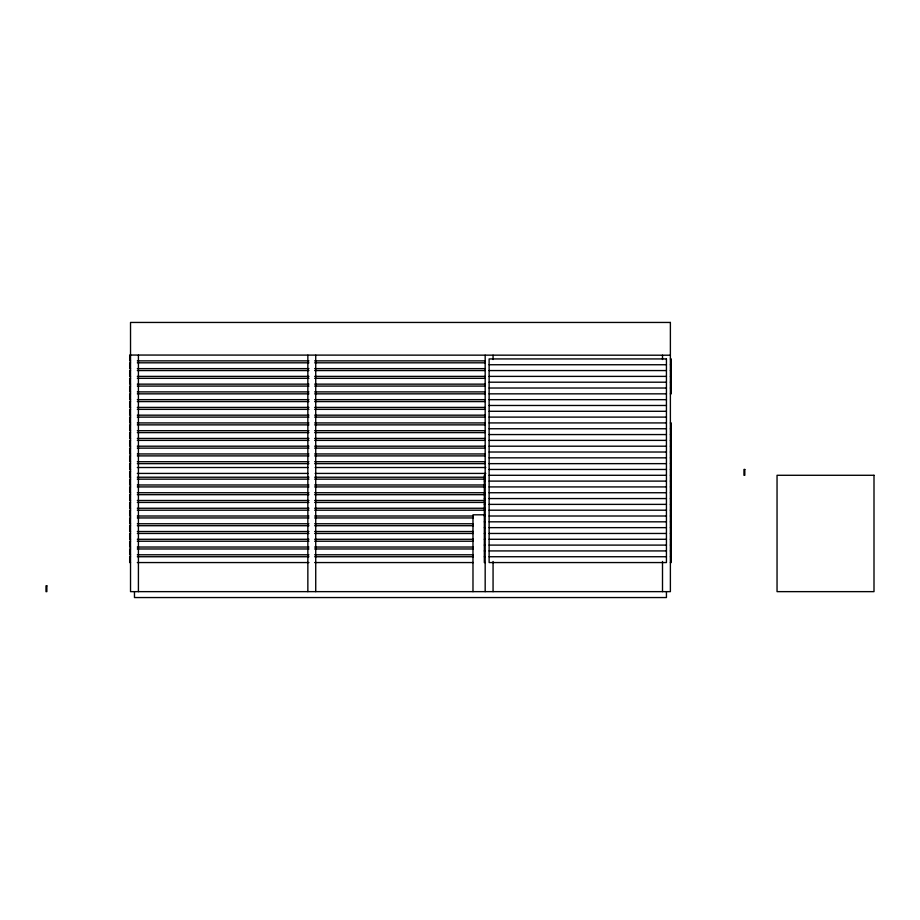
<?xml version="1.0" encoding="UTF-8"?>
<svg xmlns="http://www.w3.org/2000/svg" width="920" height="920" viewBox="0 0 920 920"><rect width="100%" height="100%" fill="white"/><g stroke="black" fill="none" stroke-linecap="round" stroke-linejoin="round"><path stroke-width="1.38" d="M670.381 355.212L129.674 355.051L129.674 360.87L130.525 360.87M670.381 358.938L671.232 358.938L671.232 393.841L670.381 393.841M137.333 360.87L308.936 360.87M314.651 360.87L484.828 360.87M130.525 362.813L129.674 362.813L129.674 368.632L130.525 368.632M137.333 362.813L308.936 362.813M314.651 362.813L484.828 362.813M489.118 364.745L666.436 364.745M670.381 364.745L671.232 364.745M137.333 368.632L308.936 368.632M314.651 368.632L484.828 368.632M130.525 370.565L129.674 370.565L129.674 376.383L130.525 376.383M137.333 370.565L308.936 370.565M314.651 370.565L484.828 370.565M489.118 370.565L666.436 370.565M670.381 370.565L671.232 370.565M137.333 376.383L308.936 376.383M314.651 376.383L484.828 376.383M489.118 376.383L666.436 376.383M670.381 376.383L671.232 376.383M130.525 378.327L129.674 378.327L129.674 384.146L130.525 384.146M137.333 378.327L308.936 378.327M314.651 378.327L484.828 378.327M489.118 382.202L666.436 382.202M670.381 382.202L671.232 382.202M137.333 384.146L308.936 384.146M314.651 384.146L484.828 384.146M130.525 386.078L129.674 386.078L129.674 391.897L130.525 391.897M137.333 386.078L308.936 386.078M314.651 386.078L484.828 386.078M489.118 388.022L666.436 388.022M670.381 388.022L671.232 388.022M137.333 391.897L308.936 391.897M314.651 391.897L484.828 391.897M130.525 393.841L129.674 393.841L129.674 399.659L130.525 399.659M137.333 393.841L308.936 393.841M314.651 393.841L484.828 393.841M489.118 393.841L666.436 393.841M137.333 399.659L308.936 399.659M314.651 399.659L484.828 399.659M489.118 399.659L666.436 399.659M130.525 401.591L129.674 401.591L129.674 407.41L130.525 407.41M137.333 401.591L308.936 401.591M314.651 401.591L484.828 401.591M489.118 405.478L666.436 405.478M137.333 407.41L308.936 407.41M314.651 407.41L484.828 407.41M130.525 409.354L129.674 409.354L129.674 415.173L130.525 415.173M137.333 409.354L308.936 409.354M314.651 409.354L484.828 409.354M489.118 411.286L666.436 411.286M137.333 415.173L308.936 415.173M314.651 415.173L484.828 415.173M130.525 417.105L129.674 417.105L129.674 422.924L130.525 422.924M137.333 417.105L308.936 417.105M314.651 417.105L484.828 417.105M489.118 417.105L666.436 417.105M137.333 422.924L308.936 422.924M314.651 422.924L484.828 422.924M489.118 422.924L666.436 422.924M670.381 422.924L671.232 422.924L671.232 562.557L670.381 562.557M130.525 424.867L129.674 424.867L129.674 430.686L130.525 430.686M137.333 424.867L308.936 424.867M314.651 424.867L484.828 424.867M489.118 428.743L666.436 428.743M670.381 428.743L671.232 428.743M137.333 430.686L308.936 430.686M314.651 430.686L484.828 430.686M130.525 432.618L129.674 432.618L129.674 438.437L130.525 438.437M137.333 432.618L308.936 432.618M314.651 432.618L484.828 432.618M489.118 434.562L666.436 434.562M670.381 434.562L671.232 434.562M137.333 438.437L308.936 438.437M314.651 438.437L484.828 438.437M130.525 440.381L129.674 440.381L129.674 446.2L130.525 446.2M137.333 440.381L308.936 440.381M314.651 440.381L484.828 440.381M489.118 440.381L666.436 440.381M670.381 440.381L671.232 440.381M137.333 446.2L308.936 446.2M314.651 446.2L484.828 446.2M489.118 446.2L666.436 446.2M670.381 446.2L671.232 446.2M130.525 448.132L129.674 448.132L129.674 453.951L130.525 453.951M137.333 448.132L308.936 448.132M314.651 448.132L484.828 448.132M489.118 452.019L666.436 452.019M670.381 452.019L671.232 452.019M137.333 453.951L308.936 453.951M314.651 453.951L484.828 453.951M130.525 455.894L129.674 455.894L129.674 461.713L130.525 461.713M137.333 455.894L308.936 455.894M314.651 455.894L484.828 455.894M489.118 457.838L666.436 457.838M670.381 457.838L671.232 457.838M137.333 461.713L308.936 461.713M314.651 461.713L484.828 461.713M130.525 463.645L129.674 463.645L129.674 469.464L130.525 469.464M137.333 463.645L308.936 463.645M314.651 463.645L484.828 463.645M489.118 463.645L666.436 463.645M670.381 463.645L671.232 463.645M137.333 467.509L307.97 467.509M315.134 467.509L485.772 467.509M489.118 469.464L666.436 469.464M670.381 469.464L671.232 469.464M130.525 471.408L129.674 471.408L129.674 477.227L130.525 477.227M137.333 473.421L307.97 473.421M315.134 473.421L485.772 473.421M485.173 475.284L484.322 475.284L484.322 562.557L485.173 562.557M489.118 475.284L666.436 475.284M670.381 475.284L671.232 475.284M137.333 477.227L308.936 477.227M314.651 477.227L484.828 477.227M130.525 479.159L129.674 479.159L129.674 484.978L130.525 484.978M137.333 479.159L308.936 479.159M314.651 479.159L484.828 479.159M484.322 481.102L485.173 481.102M489.118 481.102L666.436 481.102M670.381 481.102L671.232 481.102M137.333 484.978L308.936 484.978M314.651 484.978L484.828 484.978M130.525 486.921L129.674 486.921L129.674 492.74L130.525 492.74M137.333 486.921L308.936 486.921M314.651 486.921L485.173 486.921M489.118 486.921L666.436 486.921M670.381 486.921L671.232 486.921M137.333 492.74L308.936 492.74M314.651 492.74L485.173 492.74M489.118 492.74L666.436 492.74M670.381 492.74L671.232 492.74M130.525 494.684L129.674 494.684L129.674 500.491L130.525 500.491M137.333 494.684L308.936 494.684M314.651 494.684L484.828 494.684M484.322 498.559L485.173 498.559M489.118 498.559L666.436 498.559M670.381 498.559L671.232 498.559M137.333 500.491L308.936 500.491M314.651 500.491L484.828 500.491M130.525 502.435L129.674 502.435L129.674 508.254L130.525 508.254M137.333 502.435L308.936 502.435M314.651 502.435L484.828 502.435M484.322 504.378L485.173 504.378M489.118 504.378L666.436 504.378M670.381 504.378L671.232 504.378M137.333 508.254L308.936 508.254M314.651 508.254L484.828 508.254M130.525 510.197L129.674 510.197L129.674 516.005L130.525 516.005M137.333 510.197L308.936 510.197M314.651 510.197L485.173 510.197M489.118 510.197L666.436 510.197M670.381 510.197L671.232 510.197M484.84 514.809L472.983 514.809L472.983 591.64M137.333 516.005L308.936 516.005M314.651 516.005L473.386 516.005M484.322 516.005L485.173 516.005M489.118 516.005L666.436 516.005M670.381 516.005L671.232 516.005M130.525 517.948L129.674 517.948L129.674 523.767L130.525 523.767M137.333 517.948L308.936 517.948M314.651 517.948L473.386 517.948M484.322 521.824L485.173 521.824M489.118 521.824L666.436 521.824M670.381 521.824L671.232 521.824M137.333 523.767L308.936 523.767M314.651 523.767L473.386 523.767M130.525 525.711L129.674 525.711L129.674 531.518L130.525 531.518M137.333 525.711L308.936 525.711M314.651 525.711L473.386 525.711M484.322 527.643L485.173 527.643M489.118 527.643L666.436 527.643M670.381 527.643L671.232 527.643M137.333 531.518L308.936 531.518M314.651 531.518L473.386 531.518M130.525 533.462L129.674 533.462L129.674 539.281L130.525 539.281M137.333 533.462L308.936 533.462M314.651 533.462L473.386 533.462M484.322 533.462L485.173 533.462M489.118 533.462L666.436 533.462M670.381 533.462L671.232 533.462M137.333 539.281L308.936 539.281M314.651 539.281L473.386 539.281M484.322 539.281L485.173 539.281M489.118 539.281L666.436 539.281M670.381 539.281L671.232 539.281M130.525 541.224L129.674 541.224L129.674 547.032L130.525 547.032M137.333 541.224L308.936 541.224M314.651 541.224L473.386 541.224M484.322 545.1L485.173 545.1M489.118 545.1L666.436 545.1M670.381 545.1L671.232 545.1M137.333 547.032L308.936 547.032M314.651 547.032L473.386 547.032M130.525 548.976L129.674 548.976L129.674 554.794L130.525 554.794M137.333 548.976L308.936 548.976M314.651 548.976L473.386 548.976M484.322 550.919L485.173 550.919M489.118 550.919L666.436 550.919M670.381 550.919L671.232 550.919M137.333 554.794L308.936 554.794M314.651 554.794L473.386 554.794M130.525 556.738L129.674 556.738L129.674 562.557L130.525 562.557M137.333 556.738L308.936 556.738M314.651 556.738L473.386 556.738M484.322 556.738L485.173 556.738M489.118 556.738L666.436 556.738M670.381 556.738L671.232 556.738M137.333 562.557L308.936 562.557M314.651 562.557L473.386 562.557M666.436 591.64L666.436 597.551L134.47 597.551L134.47 591.64M662.504 355.212L662.504 359.513M662.504 561.476L662.504 591.64M493.062 355.212L493.062 359.513M493.062 561.476L493.062 591.64M485.173 355.212L485.173 591.64M315.733 355.212L315.733 591.64M307.855 355.212L307.855 591.64M138.414 355.212L138.414 591.64M670.381 322.448L130.525 322.448L130.525 591.64L670.381 591.64L670.381 322.448M666.436 358.938L489.118 358.938L489.118 562.557L666.436 562.557L666.436 358.938M744.809 469.464L743.958 469.464L743.958 475.284L744.809 475.284L744.809 469.464M874 475.284L777.043 475.284L777.043 591.64L874 591.64L874 475.284M46.851 585.822L46 585.822L46 591.64L46.851 591.64L46.851 585.822"/></g></svg>
